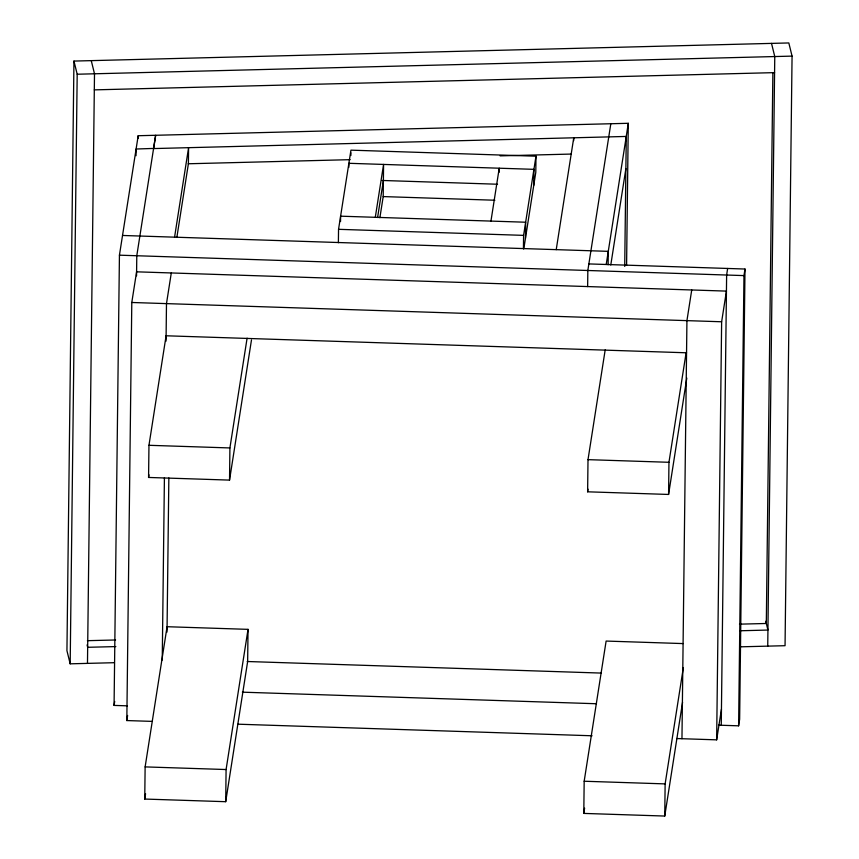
<?xml version="1.0" encoding="UTF-8"?>
<svg xmlns="http://www.w3.org/2000/svg" width="859" height="859" viewBox="0 0 859 859"><rect width="100%" height="100%" fill="white"/><g stroke="black" fill="none" stroke-linecap="round" stroke-linejoin="round"><path stroke-width="1.29" d="M739.567 646.848L785.051 645.7L792.062 56.114L788.82 42.95L73.949 61.075L66.938 650.66L70.18 663.824L114.311 662.697M70.18 663.824L77.192 74.228L73.949 61.075M87.478 663.384L94.501 73.788L91.258 60.635M127.422 705.84L114.075 705.411L119.433 255.177L138.192 135.722L628.283 123.299L626.587 265.334M152.172 721.388L126.821 720.561L131.792 302.486L136.592 271.82L726.435 291.104L721.635 321.771L716.653 739.846L676.591 738.536M136.023 155.715L136.109 149.015L153.632 148.424L155.651 135.282L136.785 255.746L136.549 275.846M138.159 138.406L138.192 135.722M144.742 799.053L145.128 766.894L167.076 626.716L248.036 629.357L247.65 661.516L225.702 801.694L144.742 799.053L145.579 793.759M251.483 339.928L229.536 480.106L148.575 477.454L148.961 445.295L166.141 335.536M162.244 660.056L164.413 477.819M166.045 341.141L166.485 303.624L171.295 272.958M167.011 632.074L168.847 477.98M225.702 801.694L226.089 769.535L248.036 629.357M229.536 480.106L229.911 447.947L247.102 338.178M338.382 242.721L338.543 229.321L350.944 150.153L535.984 156.198L535.801 172.283L523.807 248.82M340.54 221.536L340.604 216.178L525.644 222.223L525.461 238.308M348.84 167.312L348.883 163.296L533.933 169.341L533.74 185.426M350.88 155.511L350.912 152.827M379.882 217.724L383.2 196.582L383.576 164.423L375.297 217.306M499.186 172.23L499.229 168.203L490.951 221.096M523.432 248.766L523.593 235.366L535.984 156.198M573.694 140.608L573.726 137.923L556.224 249.647M587.642 286.573L587.835 270.488L610.824 123.739M682.561 702.318L664.748 816.05L583.787 813.409L584.174 781.239L606.121 641.061L683.098 643.584M686.803 378.078L668.581 494.451L587.62 491.81L588.007 459.651L605.187 349.892M608.118 264.744L608.269 251.343L122.526 235.463M624.718 266.419L626.265 136.441L628.283 123.299M664.748 816.05L665.134 783.891L683.356 667.518M668.581 494.451L668.957 462.292L686.148 352.534M681.96 738.708L686.932 320.632L691.731 289.977M721.259 725.264L726.628 275.03L727.648 268.459M718.596 725.168L738.611 725.823L743.969 275.599L745 269.028L588.866 263.917M745 269.028L739.642 719.251L738.611 725.823M772.875 72.747L766.314 623.484L739.481 624.16M767.742 646.14L774.764 56.554L771.522 43.39M174.57 237.17L188.583 147.684L188.389 163.768L176.847 237.46M148.575 477.454L148.983 474.812M114.075 705.411L114.698 701.47M126.821 720.561L127.615 715.45M377.595 217.52L383.382 180.508M606.218 264.486L626.265 136.441L153.568 148.575M610.781 265.012L625.889 168.6M587.62 491.81L588.028 489.168M583.787 813.409L584.614 808.115M716.653 739.846L721.453 709.18M77.192 74.228L792.062 56.114M94.307 89.873L774.571 72.628M188.185 163.768L350.171 159.667M500.11 155.866L571.063 154.072M87.393 640.685L115.568 639.976M115.847 646.591L87.672 647.299L87.081 644.905M739.76 630.774L767.935 630.055L765.777 621.282M382.212 180.465L497.533 184.234M383.2 196.582L494.859 200.233M338.543 229.321L523.593 235.366M119.433 255.177L743.969 275.599M131.792 302.486L721.635 321.771M166.109 335.783L686.556 352.791M148.961 445.295L229.911 447.947M588.007 459.651L668.957 462.292M247.177 661.505L601.3 673.08M242.378 692.171L596.49 703.746M237.964 724.191L592.087 735.776M145.128 766.894L226.089 769.535M584.174 781.239L665.134 783.891"/></g></svg>
